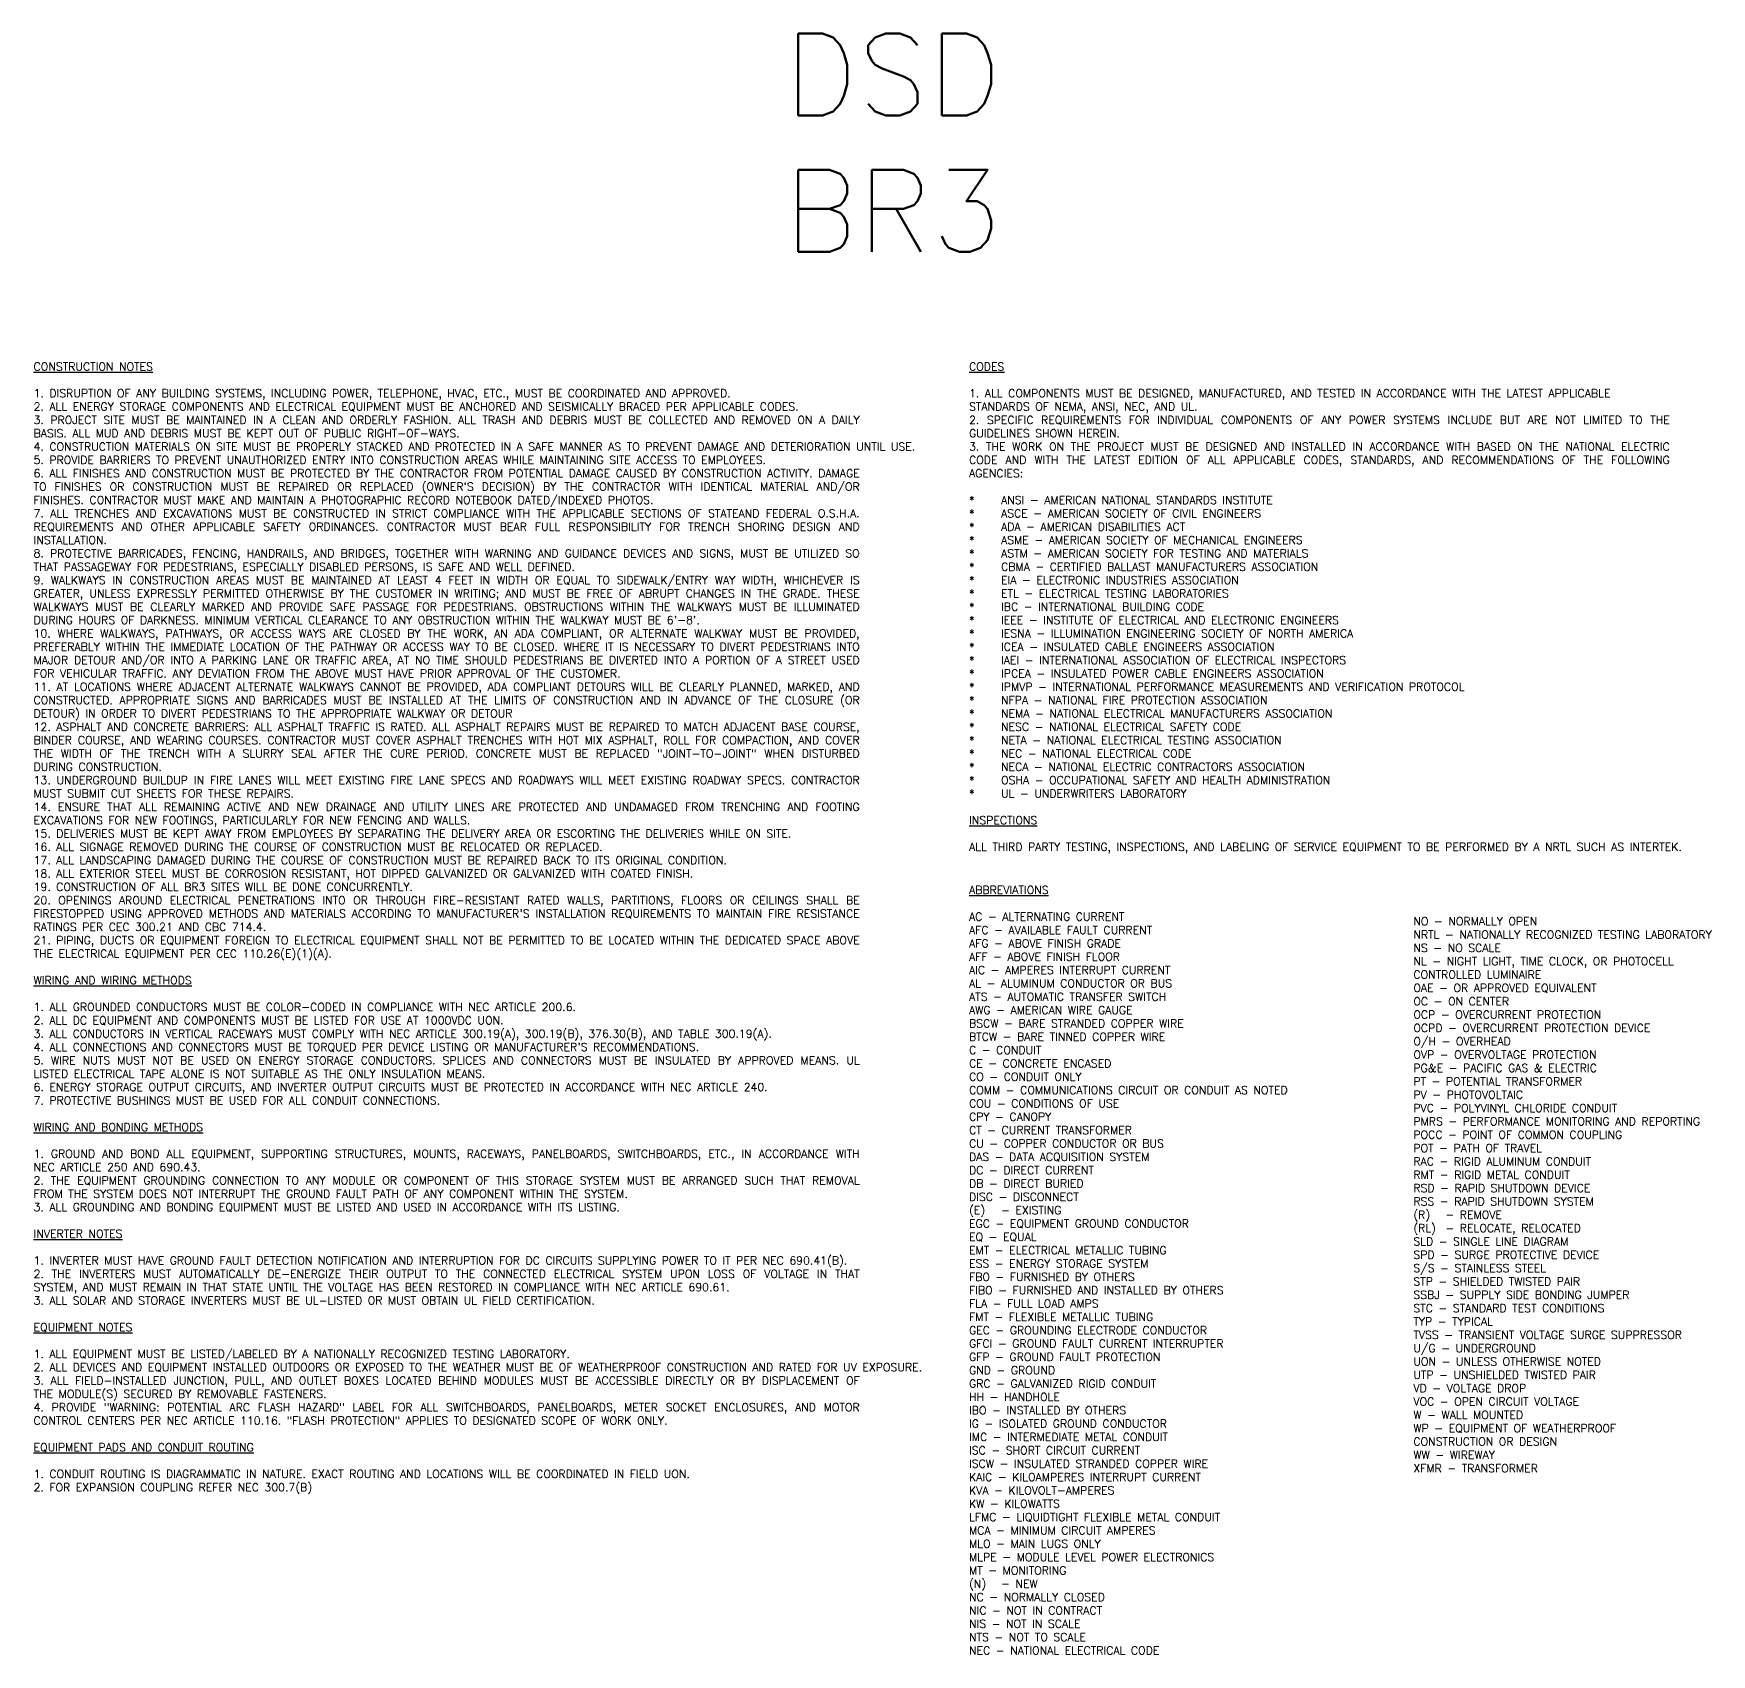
# Paper-space layout 'GENERAL' of a CAD drawing. Header units: inches. Extents: x 0.5 to 71, y -1.8 to 58.3.
# Drawn here: x 35.68 to 64.5, y 30.42 to 58.27 of the extents above; entities that cross this region are included whole.
import ezdxf

# ---------------------------------------------------------------- set-up
doc = ezdxf.new("R2010")
doc.units = ezdxf.units.IN
doc.header["$MEASUREMENT"] = 0
doc.styles.add('Roman', font='romans.shx', dxfattribs={"height": 0.125})

psp = doc.layouts.new('GENERAL')

# ---------------------------------------------------------------- texts
at = {"attachment_point": 1, "style": 'Roman'}
for s, width, gutter_width, heights, insert, char_height in [('DSD BR3', 3.57091, 7.03, [0], (48.572, 58.266), 1.4061), ('\\pxqj;{\\LCONSTRUCTION NOTES\\P\\P}1. DISRUPTION OF ANY BUILDING SYSTEMS, INCLUDING POWER, TELEPHONE, HVAC, ETC., MUST BE COORDINATED AND APPROVED.\\P2. ALL ENERGY STORAGE COMPONENTS AND ELECTRICAL EQUIPMENT MUST BE ANCHORED AND SEISMICALLY BRACED PER APPLICABLE CODES.\\P3. PROJECT SITE MUST BE MAINTAINED IN A CLEAN AND ORDERLY FASHION. ALL TRASH AND DEBRIS MUST BE COLLECTED AND REMOVED ON A DAILY BASIS. ALL MUD AND DEBRIS MUST BE KEPT OUT OF PUBLIC RIGHT-OF-WAYS.\\P4. CONSTRUCTION MATERIALS ON SITE MUST BE PROPERLY STACKED AND PROTECTED IN A SAFE MANNER AS TO PREVENT DAMAGE AND DETERIORATION UNTIL USE.\\P5. PROVIDE BARRIERS TO PREVENT UNAUTHORIZED ENTRY INTO CONSTRUCTION AREAS WHILE MAINTAINING SITE ACCESS TO EMPLOYEES.\\P6. ALL FINISHES AND CONSTRUCTION MUST BE PROTECTED BY THE CONTRACTOR FROM POTENTIAL DAMAGE CAUSED BY CONSTRUCTION ACTIVITY. DAMAGE TO FINISHES OR CONSTRUCTION MUST BE REPAIRED OR REPLACED (OWNER\'S DECISION) BY THE CONTRACTOR WITH IDENTICAL MATERIAL AND/OR FINISHES. CONTRACTOR MUST MAKE AND MAINTAIN A PHOTOGRAPHIC RECORD NOTEBOOK DATED/INDEXED PHOTOS.\\P7. ALL TRENCHES AND EXCAVATIONS MUST BE CONSTRUCTED IN STRICT COMPLIANCE WITH THE APPLICABLE SECTIONS OF STATEAND FEDERAL O.S.H.A. REQUIREMENTS AND OTHER APPLICABLE SAFETY ORDINANCES. CONTRACTOR MUST BEAR FULL RESPONSIBILITY FOR TRENCH SHORING DESIGN AND INSTALLATION.\\P8. PROTECTIVE BARRICADES, FENCING, HANDRAILS, AND BRIDGES, TOGETHER WITH WARNING AND GUIDANCE DEVICES AND SIGNS, MUST BE UTILIZED SO THAT PASSAGEWAY FOR PEDESTRIANS, ESPECIALLY DISABLED PERSONS, IS SAFE AND WELL DEFINED.\\P9. WALKWAYS IN CONSTRUCTION AREAS MUST BE MAINTAINED AT LEAST 4 FEET IN WIDTH OR EQUAL TO SIDEWALK/ENTRY WAY WIDTH, WHICHEVER IS GREATER, UNLESS EXPRESSLY PERMITTED OTHERWISE BY THE CUSTOMER IN WRITING; AND MUST BE FREE OF ABRUPT CHANGES IN THE GRADE. THESE WALKWAYS MUST BE CLEARLY MARKED AND PROVIDE SAFE PASSAGE FOR PEDESTRIANS. OBSTRUCTIONS WITHIN THE WALKWAYS MUST BE ILLUMINATED DURING HOURS OF DARKNESS. MINIMUM VERTICAL CLEARANCE TO ANY OBSTRUCTION WITHIN THE WALKWAY MUST BE 6\'-8\'.\\P10. WHERE WALKWAYS, PATHWAYS, OR ACCESS WAYS ARE CLOSED BY THE WORK, AN ADA COMPLIANT, OR ALTERNATE WALKWAY MUST BE PROVIDED, PREFERABLY WITHIN THE IMMEDIATE LOCATION OF THE PATHWAY OR ACCESS WAY TO BE CLOSED. WHERE IT IS NECESSARY TO DIVERT PEDESTRIANS INTO MAJOR DETOUR AND/OR INTO A PARKING LANE OR TRAFFIC AREA, AT NO TIME SHOULD PEDESTRIANS BE DIVERTED INTO A PORTION OF A STREET USED FOR VEHICULAR TRAFFIC. ANY DEVIATION FROM THE ABOVE MUST HAVE PRIOR APPROVAL OF THE CUSTOMER.\\P11. AT LOCATIONS WHERE ADJACENT ALTERNATE WALKWAYS CANNOT BE PROVIDED, ADA COMPLIANT DETOURS WILL BE CLEARLY PLANNED, MARKED, AND CONSTRUCTED. APPROPRIATE SIGNS AND BARRICADES MUST BE INSTALLED AT THE LIMITS OF CONSTRUCTION AND IN ADVANCE OF THE CLOSURE (OR DETOUR) IN ORDER TO DIVERT PEDESTRIANS TO THE APPROPRIATE WALKWAY OR DETOUR\\P12. ASPHALT AND CONCRETE BARRIERS: ALL ASPHALT TRAFFIC IS RATED. ALL ASPHALT REPAIRS MUST BE REPAIRED TO MATCH ADJACENT BASE COURSE, BINDER COURSE, AND WEARING COURSES. CONTRACTOR MUST COVER ASPHALT TRENCHES WITH HOT MIX ASPHALT, ROLL FOR COMPACTION, AND COVER THE WIDTH OF THE TRENCH WITH A SLURRY SEAL AFTER THE CURE PERIOD. CONCRETE MUST BE REPLACED "JOINT-TO-JOINT" WHEN DISTURBED DURING CONSTRUCTION.\\P13. UNDERGROUND BUILDUP IN FIRE LANES WILL MEET EXISTING FIRE LANE SPECS AND ROADWAYS WILL MEET EXISTING ROADWAY SPECS. CONTRACTOR MUST SUBMIT CUT SHEETS FOR THESE REPAIRS.\\P14. ENSURE THAT ALL REMAINING ACTIVE AND NEW DRAINAGE AND UTILITY LINES ARE PROTECTED AND UNDAMAGED FROM TRENCHING AND FOOTING EXCAVATIONS FOR NEW FOOTINGS, PARTICULARLY FOR NEW FENCING AND WALLS.\\P15. DELIVERIES MUST BE KEPT AWAY FROM EMPLOYEES BY SEPARATING THE DELIVERY AREA OR ESCORTING THE DELIVERIES WHILE ON SITE.\\P16. ALL SIGNAGE REMOVED DURING THE COURSE OF CONSTRUCTION MUST BE RELOCATED OR REPLACED.\\P17. ALL LANDSCAPING DAMAGED DURING THE COURSE OF CONSTRUCTION MUST BE REPAIRED BACK TO ITS ORIGINAL CONDITION.\\P18. ALL EXTERIOR STEEL MUST BE CORROSION RESISTANT, HOT DIPPED GALVANIZED OR GALVANIZED WITH COATED FINISH.\\P19. CONSTRUCTION OF ALL BR3 SITES WILL BE DONE CONCURRENTLY. \\P20. OPENINGS AROUND ELECTRICAL PENETRATIONS INTO OR THROUGH FIRE-RESISTANT RATED WALLS, PARTITIONS, FLOORS OR CEILINGS SHALL BE FIRESTOPPED USING APPROVED METHODS AND MATERIALS ACCORDING TO MANUFACTURER\'S INSTALLATION REQUIREMENTS TO MAINTAIN FIRE RESISTANCE RATINGS PER CEC 300.21 AND CBC 714.4.\\P21. PIPING, DUCTS OR EQUIPMENT FOREIGN TO ELECTRICAL EQUIPMENT SHALL NOT BE PERMITTED TO BE LOCATED WITHIN THE DEDICATED SPACE ABOVE THE ELECTRICAL EQUIPMENT PER CEC 110.26(E)(1)(A).\\P\\P{\\LWIRING AND WIRING METHODS\\P\\P}1. ALL GROUNDED CONDUCTORS MUST BE COLOR-CODED IN COMPLIANCE WITH NEC ARTICLE 200.6.\\P2. ALL DC EQUIPMENT AND COMPONENTS MUST BE LISTED FOR USE AT 1000VDC UON.\\P3. ALL CONDUCTORS IN VERTICAL RACEWAYS MUST COMPLY WITH NEC ARTICLE 300.19(A), 300.19(B), 376.30(B), AND TABLE 300.19(A).\\P4. ALL CONNECTIONS AND CONNECTORS MUST BE TORQUED PER DEVICE LISTING OR MANUFACTURER\'S RECOMMENDATIONS.\\P5. WIRE NUTS MUST NOT BE USED ON ENERGY STORAGE CONDUCTORS. SPLICES AND CONNECTORS MUST BE INSULATED BY APPROVED MEANS. UL LISTED ELECTRICAL TAPE ALONE IS NOT SUITABLE AS THE ONLY INSULATION MEANS.\\P6. ENERGY STORAGE OUTPUT CIRCUITS, AND INVERTER OUTPUT CIRCUITS MUST BE PROTECTED IN ACCORDANCE WITH NEC ARTICLE 240.\\P7. PROTECTIVE BUSHINGS MUST BE USED FOR ALL CONDUIT CONNECTIONS.\\P\\P{\\LWIRING AND BONDING METHODS}\\P\\P1. GROUND AND BOND ALL EQUIPMENT, SUPPORTING STRUCTURES, MOUNTS, RACEWAYS, PANELBOARDS, SWITCHBOARDS, ETC., IN ACCORDANCE WITH NEC ARTICLE 250 AND 690.43.\\P2. THE EQUIPMENT GROUNDING CONNECTION TO ANY MODULE OR COMPONENT OF THIS STORAGE SYSTEM MUST BE ARRANGED SUCH THAT REMOVAL FROM THE SYSTEM DOES NOT INTERRUPT THE GROUND FAULT PATH OF ANY COMPONENT WITHIN THE SYSTEM.\\P3. ALL GROUNDING AND BONDING EQUIPMENT MUST BE LISTED AND USED IN ACCORDANCE WITH ITS LISTING.\\P\\P{\\LINVERTER NOTES\\P\\P}1. INVERTER MUST HAVE GROUND FAULT DETECTION NOTIFICATION AND INTERRUPTION FOR DC CIRCUITS SUPPLYING POWER TO IT PER NEC 690.41(B).\\P2. THE INVERTERS MUST AUTOMATICALLY DE-ENERGIZE THEIR OUTPUT TO THE CONNECTED ELECTRICAL SYSTEM UPON LOSS OF VOLTAGE IN THAT SYSTEM, AND MUST REMAIN IN THAT STATE UNTIL THE VOLTAGE HAS BEEN RESTORED IN COMPLIANCE WITH NEC ARTICLE 690.61.\\P\\pq*;3. ALL SOLAR AND STORAGE INVERTERS MUST BE UL-LISTED OR MUST OBTAIN UL FIELD CERTIFICATION.\\P\\pqj;\\P{\\LEQUIPMENT NOTES\\P}\\P1. ALL EQUIPMENT MUST BE LISTED/LABELED BY A NATIONALLY RECOGNIZED TESTING LABORATORY.\\P2. ALL DEVICES AND EQUIPMENT INSTALLED OUTDOORS OR EXPOSED TO THE WEATHER MUST BE OF WEATHERPROOF CONSTRUCTION AND RATED FOR UV EXPOSURE.\\P3. ALL FIELD-INSTALLED JUNCTION, PULL, AND OUTLET BOXES LOCATED BEHIND MODULES MUST BE ACCESSIBLE DIRECTLY OR BY DISPLACEMENT OF THE MODULE(S) SECURED BY REMOVABLE FASTENERS.\\P4. PROVIDE "WARNING: POTENTIAL ARC FLASH HAZARD" LABEL FOR ALL SWITCHBOARDS, PANELBOARDS, METER SOCKET ENCLOSURES, AND MOTOR CONTROL CENTERS PER NEC ARTICLE 110.16. "FLASH PROTECTION" APPLIES TO DESIGNATED SCOPE OF WORK ONLY.\\P\\P{\\LEQUIPMENT PADS AND CONDUIT ROUTING}\\P\\P1. CONDUIT ROUTING IS DIAGRAMMATIC IN NATURE. EXACT ROUTING AND LOCATIONS WILL BE COORDINATED IN FIELD UON.\\P2. FOR EXPANSION COUPLING REFER NEC 300.7(B)', 15.37524, 1.1, [23.29], (35.68, 52.613), 0.1375), ('\\pxqj;{\\LCODES\\P}\\P\\pq*;1. ALL COMPONENTS MUST BE DESIGNED, MANUFACTURED, AND TESTED IN ACCORDANCE WITH THE LATEST APPLICABLE STANDARDS OF NEMA, ANSI, NEC, AND UL.\\P\\pqj;2. SPECIFIC REQUIREMENTS FOR INDIVIDUAL COMPONENTS OF ANY POWER SYSTEMS INCLUDE BUT ARE NOT LIMITED TO THE GUIDELINES SHOWN HEREIN.\\P3. THE WORK ON THE PROJECT MUST BE DESIGNED AND INSTALLED IN ACCORDANCE WITH BASED ON THE NATIONAL ELECTRIC CODE AND WITH THE LATEST EDITION OF ALL APPLICABLE CODES, STANDARDS, AND RECOMMENDATIONS OF THE FOLLOWING AGENCIES:\\P\\P*^IANSI - AMERICAN NATIONAL STANDARDS INSTITUTE\\P*^IASCE - AMERICAN SOCIETY OF CIVIL ENGINEERS\\P*^IADA - AMERICAN DISABILITIES ACT\\P*^IASME - AMERICAN SOCIETY OF MECHANICAL ENGINEERS\\P*^IASTM - AMERICAN SOCIETY FOR TESTING AND MATERIALS\\P*^ICBMA - CERTIFIED BALLAST MANUFACTURERS ASSOCIATION\\P*^IEIA - ELECTRONIC INDUSTRIES ASSOCIATION\\P*^IETL - ELECTRICAL TESTING LABORATORIES\\P*^IIBC - INTERNATIONAL BUILDING CODE\\P*^IIEEE - INSTITUTE OF ELECTRICAL AND ELECTRONIC ENGINEERS\\P*^IIESNA - ILLUMINATION ENGINEERING SOCIETY OF NORTH AMERICA\\P*^IICEA - INSULATED CABLE ENGINEERS ASSOCIATION\\P*^IIAEI - INTERNATIONAL ASSOCIATION OF ELECTRICAL INSPECTORS\\P*^IIPCEA - INSULATED POWER CABLE ENGINEERS ASSOCIATION\\P*^IIPMVP - INTERNATIONAL PERFORMANCE MEASUREMENTS AND VERIFICATION PROTOCOL\\P*^INFPA - NATIONAL FIRE PROTECTION ASSOCIATION\\P*^INEMA - NATIONAL ELECTRICAL MANUFACTURERS ASSOCIATION\\P*^INESC - NATIONAL ELECTRICAL SAFETY CODE\\P*^INETA - NATIONAL ELECTRICAL TESTING ASSOCIATION\\P*^INEC - NATIONAL ELECTRICAL CODE\\P*^INECA - NATIONAL ELECTRIC CONTRACTORS ASSOCIATION\\P*^IOSHA - OCCUPATIONAL SAFETY AND HEALTH ADMINISTRATION\\P*^IUL - UNDERWRITERS LABORATORY\\P\\P{\\LINSPECTIONS}\\P\\PALL THIRD PARTY TESTING, INSPECTIONS, AND LABELING OF SERVICE EQUIPMENT TO BE PERFORMED BY A NRTL SUCH AS INTERTEK.', 13.04259, 1.1, [11.531], (51.749, 52.613), 0.1375), ('{\\LABBREVIATIONS\\P}\\PAC - ALTERNATING CURRENT\\PAFC - AVAILABLE FAULT CURRENT\\PAFG - ABOVE FINISH GRADE\\PAFF - ABOVE FINISH FLOOR\\PAIC - AMPERES INTERRUPT CURRENT\\PAL - ALUMINUM CONDUCTOR OR BUS\\PATS - AUTOMATIC TRANSFER SWITCH\\PAWG - AMERICAN WIRE GAUGE\\PBSCW - BARE STRANDED COPPER WIRE\\PBTCW - BARE TINNED COPPER WIRE\\PC - CONDUIT\\PCE - CONCRETE ENCASED\\PCO - CONDUIT ONLY\\PCOMM - COMMUNICATIONS CIRCUIT OR CONDUIT AS NOTED\\PCOU - CONDITIONS OF USE\\PCPY - CANOPY\\PCT - CURRENT TRANSFORMER\\PCU - COPPER CONDUCTOR OR BUS\\PDAS - DATA ACQUISITION SYSTEM\\PDC - DIRECT CURRENT\\PDB - DIRECT BURIED\\PDISC - DISCONNECT\\P(E)^I- EXISTING\\PEGC - EQUIPMENT GROUND CONDUCTOR \\PEQ - EQUAL\\PEMT - ELECTRICAL METALLIC TUBING\\PESS - ENERGY STORAGE SYSTEM\\PFBO - FURNISHED BY OTHERS\\PFIBO - FURNISHED AND INSTALLED BY OTHERS\\PFLA - FULL LOAD AMPS\\PFMT - FLEXIBLE METALLIC TUBING\\PGEC - GROUNDING ELECTRODE CONDUCTOR\\PGFCI - GROUND FAULT CURRENT INTERRUPTER \\PGFP - GROUND FAULT PROTECTION\\PGND - GROUND\\PGRC - GALVANIZED RIGID CONDUIT\\PHH - HANDHOLE\\PIBO - INSTALLED BY OTHERS\\PIG - ISOLATED GROUND CONDUCTOR\\PIMC - INTERMEDIATE METAL CONDUIT\\PISC - SHORT CIRCUIT CURRENT\\PISCW - INSULATED STRANDED COPPER WIRE\\PKAIC - KILOAMPERES INTERRUPT CURRENT\\PKVA - KILOVOLT-AMPERES\\PKW - KILOWATTS\\PLFMC - LIQUIDTIGHT FLEXIBLE METAL CONDUIT\\PMCA - MINIMUM CIRCUIT AMPERES\\PMLO - MAIN LUGS ONLY\\PMLPE - MODULE LEVEL POWER ELECTRONICS\\PMT - MONITORING\\P(N)^I- NEW\\PNC - NORMALLY CLOSED\\PNIC - NOT IN CONTRACT\\PNIS - NOT IN SCALE\\PNTS - NOT TO SCALE\\PNEC - NATIONAL ELECTRICAL CODE', 7.17215, 1.1, [13.296], (51.749, 43.621), 0.1375), ('NO - NORMALLY OPEN\\PNRTL - NATIONALLY RECOGNIZED TESTING LABORATORY\\PNS - NO SCALE\\PNL - NIGHT LIGHT, TIME CLOCK, OR PHOTOCELL CONTROLLED LUMINAIRE\\POAE - OR APPROVED EQUIVALENT\\POC - ON CENTER\\POCP - OVERCURRENT PROTECTION\\POCPD - OVERCURRENT PROTECTION DEVICE\\PO/H - OVERHEAD\\POVP - OVERVOLTAGE PROTECTION\\PPG&E - PACIFIC GAS & ELECTRIC\\PPT - POTENTIAL TRANSFORMER\\PPV - PHOTOVOLTAIC\\PPVC - POLYVINYL CHLORIDE CONDUIT\\PPMRS - PERFORMANCE MONITORING AND REPORTING\\PPOCC - POINT OF COMMON COUPLING\\PPOT - PATH OF TRAVEL\\PRAC - RIGID ALUMINUM CONDUIT\\PRMT - RIGID METAL CONDUIT\\PRSD - RAPID SHUTDOWN DEVICE\\PRSS - RAPID SHUTDOWN SYSTEM\\P(R)^I- REMOVE\\P(RL)^I- RELOCATE, RELOCATED\\PSLD - SINGLE LINE DIAGRAM\\PSPD - SURGE PROTECTIVE DEVICE\\PS/S - STAINLESS STEEL\\PSTP - SHIELDED TWISTED PAIR\\PSSBJ - SUPPLY SIDE BONDING JUMPER\\PSTC - STANDARD TEST CONDITIONS\\PTYP - TYPICAL\\PTVSS - TRANSIENT VOLTAGE SURGE SUPPRESSOR\\PU/G - UNDERGROUND\\PUON - UNLESS OTHERWISE NOTED\\PUTP - UNSHIELDED TWISTED PAIR\\PVD - VOLTAGE DROP\\PVOC - OPEN CIRCUIT VOLTAGE\\PW - WALL MOUNTED\\PWP - EQUIPMENT OF WEATHERPROOF CONSTRUCTION OR DESIGN\\PWW - WIREWAY\\PXFMR - TRANSFORMER', 5.29394, 1.1, [11.342], (59.382, 43.084), 0.1375)]:
    psp.add_mtext_dynamic_manual_height_columns(s, width=width, gutter_width=gutter_width, heights=heights, dxfattribs=dict(at, insert=insert, char_height=char_height))

doc.saveas('drawing.dxf')
